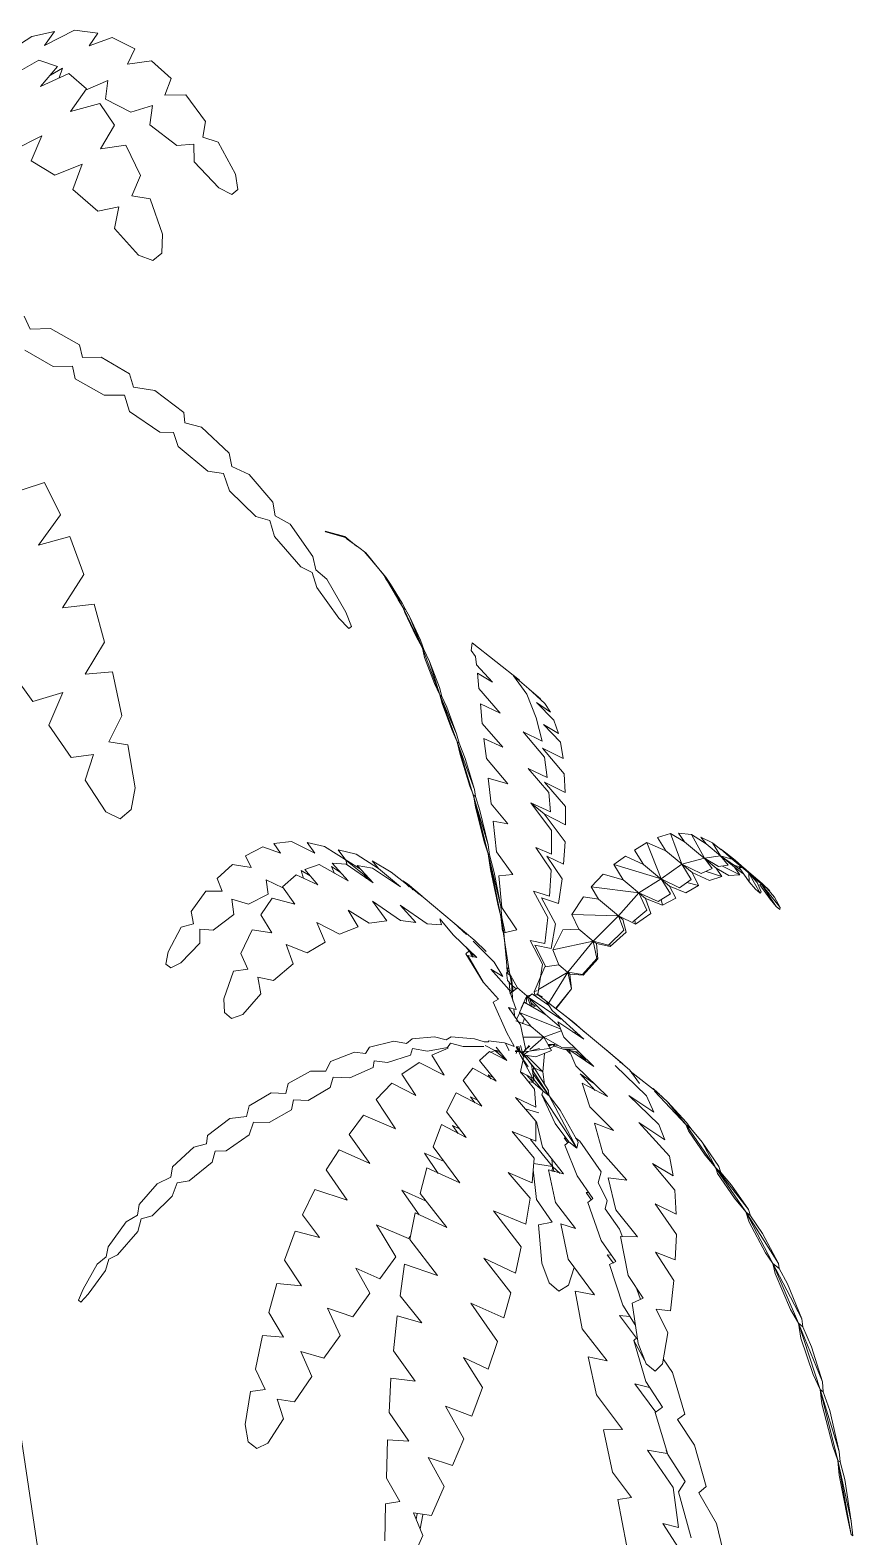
# Model space of a CAD drawing. Header units: inches. Extents: x 4 to 844, y 19 to 530.
# Drawn here: x 406.61 to 413.13, y 232.64 to 244.6 of the extents above; entities that cross this region are included whole.
import ezdxf

# ---------------------------------------------------------------- set-up
doc = ezdxf.new("R2010")
doc.units = ezdxf.units.IN
doc.header["$MEASUREMENT"] = 0
doc.layers.add('HH9B', color=103, linetype='Continuous')

msp = doc.modelspace()

# ---------------------------------------------------------------- linework, layer by layer
at = {"layer": 'HH9B', "lineweight": 0}
for p, q in [((406.79909, 244.5926), (406.61939, 244.55344)), ((406.95825, 244.60435), (406.71951, 244.48294)), ((406.79909, 244.5926), (406.71951, 244.48294)), ((407.14308, 244.58085), (406.95825, 244.60435)), ((407.07376, 244.47902), (407.14308, 244.58085)), ((406.40119, 244.41244), (406.61939, 244.55344)), ((407.25603, 244.5456), (407.07376, 244.47902)), ((407.43572, 244.45552), (407.25603, 244.5456)), ((407.37668, 244.3341), (407.43572, 244.45552)), ((406.37809, 244.19702), (406.6733, 244.36544)), ((406.6733, 244.36544), (406.82219, 244.31452)), ((407.56921, 244.36152), (407.37668, 244.3341)), ((407.72323, 244.22052), (407.56921, 244.36152)), ((406.82219, 244.31452), (406.68871, 244.15785)), ((406.68871, 244.15785), (406.91204, 244.25969)), ((406.76572, 244.24794), (406.86327, 244.30277)), ((406.86327, 244.30277), (406.83503, 244.22444)), ((406.91204, 244.25969), (407.05323, 244.13827)), ((407.67446, 244.08735), (407.72323, 244.22052)), ((406.92487, 243.9581), (407.05323, 244.13827)), ((407.04553, 244.12652), (407.22265, 244.20485)), ((407.20212, 244.05602), (407.22265, 244.20485)), ((407.15848, 244.02077), (406.92487, 243.9581)), ((407.274, 243.84844), (407.15848, 244.02077)), ((407.40492, 243.95419), (407.20212, 244.05602)), ((407.57691, 244.0051), (407.40492, 243.95419)), ((407.57691, 244.0051), (407.55637, 243.85235)), ((407.84132, 244.09127), (407.67446, 244.08735)), ((407.99791, 243.87977), (407.84132, 244.09127)), ((407.9748, 243.75444), (407.99791, 243.87977)), ((406.46794, 243.64869), (406.69897, 243.76619)), ((406.61426, 243.56644), (406.69897, 243.76619)), ((407.16361, 243.66044), (407.274, 243.84844)), ((407.55637, 243.85235), (407.76944, 243.68785)), ((408.09802, 243.71527), (407.9748, 243.75444)), ((407.36384, 243.69177), (407.16361, 243.66044)), ((407.48193, 243.44894), (407.36384, 243.69177)), ((407.90549, 243.6996), (407.76944, 243.68785)), ((407.90549, 243.6996), (407.90806, 243.5586)), ((408.23408, 243.46069), (408.09802, 243.71527)), ((406.80166, 243.45285), (406.61426, 243.56644)), ((407.01729, 243.53902), (406.80166, 243.45285)), ((406.94284, 243.33927), (407.01729, 243.53902)), ((407.90806, 243.5586), (408.10316, 243.35102)), ((407.41262, 243.28835), (407.48193, 243.44894)), ((408.25461, 243.33927), (408.23408, 243.46069)), ((407.14308, 243.16694), (406.94284, 243.33927)), ((407.55894, 243.26485), (407.41262, 243.28835)), ((407.65649, 242.98285), (407.55894, 243.26485)), ((408.10316, 243.35102), (408.20584, 243.3001)), ((408.25461, 243.33927), (408.20584, 243.3001)), ((407.30993, 243.20219), (407.14308, 243.16694)), ((407.274, 243.02985), (407.30993, 243.20219)), ((407.46396, 242.81835), (407.274, 243.02985)), ((407.65135, 242.83402), (407.65649, 242.98285)), ((407.57948, 242.77527), (407.46396, 242.81835)), ((407.57948, 242.77527), (407.65135, 242.83402)), ((406.55778, 242.33268), (406.60656, 242.23085)), ((406.60656, 242.23085), (406.76572, 242.23477)), ((406.76572, 242.23477), (406.99675, 242.10552)), ((406.56292, 242.06243), (406.78882, 241.93318)), ((406.99675, 242.10552), (407.01986, 242.00368)), ((407.01986, 242.00368), (407.16875, 242.0076)), ((407.16875, 242.0076), (407.39465, 241.87443)), ((406.78882, 241.93318), (406.94028, 241.9371)), ((406.94028, 241.9371), (406.96338, 241.83527)), ((406.96338, 241.83527), (407.19185, 241.70602)), ((407.42545, 241.76868), (407.39465, 241.87443)), ((407.19185, 241.70602), (407.35357, 241.70602)), ((407.39465, 241.57677), (407.35357, 241.70602)), ((407.59488, 241.74127), (407.42545, 241.76868)), ((407.82591, 241.56893), (407.59488, 241.74127)), ((407.63338, 241.41227), (407.39465, 241.57677)), ((407.83362, 241.48668), (407.82591, 241.56893)), ((407.83362, 241.48668), (407.96454, 241.45143)), ((407.74377, 241.40835), (407.63338, 241.41227)), ((407.74377, 241.40835), (407.77971, 241.29868)), ((408.1853, 241.24385), (407.96454, 241.45143)), ((408.01588, 241.10285), (407.77971, 241.29868)), ((408.20584, 241.1381), (408.1853, 241.24385)), ((408.20584, 241.1381), (408.34446, 241.07543)), ((406.71951, 241.01277), (406.38836, 240.9031)), ((406.8453, 240.75427), (406.71951, 241.01277)), ((408.1391, 241.08327), (408.01588, 241.10285)), ((408.1391, 241.08327), (408.18787, 240.94618)), ((408.53186, 240.8561), (408.34446, 241.07543)), ((408.18787, 240.94618), (408.3958, 240.74252)), ((406.67074, 240.51535), (406.8453, 240.75427)), ((408.54983, 240.74643), (408.53186, 240.8561)), ((408.54983, 240.74643), (408.66791, 240.67985)), ((408.3958, 240.74252), (408.50875, 240.71118)), ((408.54469, 240.58193), (408.50875, 240.71118)), ((408.8476, 240.42527), (408.66791, 240.67985)), ((408.94772, 240.62502), (408.95029, 240.6211)), ((409.10174, 240.58193), (408.94772, 240.62502)), ((406.91974, 240.58193), (406.67074, 240.51535)), ((407.03012, 240.28035), (406.91974, 240.58193)), ((408.75262, 240.34302), (408.54469, 240.58193)), ((408.95029, 240.6211), (409.10688, 240.5741)), ((409.10174, 240.58193), (408.98879, 240.60935)), ((409.12228, 240.56235), (409.10174, 240.58193)), ((409.10174, 240.58193), (409.19416, 240.50752)), ((409.10688, 240.5741), (409.10174, 240.58193)), ((409.21469, 240.49577), (409.12228, 240.56235)), ((409.14282, 240.5506), (409.13768, 240.5506)), ((408.87328, 240.31951), (408.8476, 240.42527)), ((409.2686, 240.45268), (409.21469, 240.49577)), ((409.25833, 240.46052), (409.42776, 240.26076)), ((409.28144, 240.4331), (409.25833, 240.46052)), ((409.30711, 240.4096), (409.2686, 240.45268)), ((409.41493, 240.27251), (409.30711, 240.4096)), ((406.8607, 240.01793), (407.03012, 240.28035)), ((408.75262, 240.34302), (408.84247, 240.29601)), ((408.84247, 240.29601), (408.88098, 240.17851)), ((408.96056, 240.2451), (408.87328, 240.31951)), ((409.56638, 240.01793), (409.41493, 240.27251)), ((409.41493, 240.27251), (409.4329, 240.23335)), ((409.42776, 240.26076), (409.41493, 240.27251)), ((408.88098, 240.17851), (409.05554, 239.93568)), ((409.10945, 239.98268), (408.96056, 240.2451)), ((409.42776, 240.26076), (409.46627, 240.20593)), ((409.55868, 240.05318), (409.46627, 240.20593)), ((409.46627, 240.20593), (409.56638, 240.01793)), ((407.11227, 240.04535), (406.8607, 240.01793)), ((407.19442, 239.74376), (407.11227, 240.04535)), ((409.52531, 240.0806), (409.56638, 240.01793)), ((409.58435, 240.00226), (409.55868, 240.05318)), ((409.05554, 239.93568), (409.13512, 239.85343)), ((409.10945, 239.98268), (409.15565, 239.8691)), ((409.56638, 240.01793), (409.58435, 240.00226)), ((409.57922, 239.97876), (409.56638, 240.01793)), ((409.71784, 239.69676), (409.56638, 240.01793)), ((409.57922, 239.97876), (409.6665, 239.79468)), ((409.58435, 240.00226), (409.61516, 239.94743)), ((409.70244, 239.75943), (409.61516, 239.94743)), ((409.61516, 239.94743), (409.71784, 239.69676)), ((409.15565, 239.8691), (409.13512, 239.85343)), ((409.6665, 239.79468), (409.71784, 239.69676)), ((407.04296, 239.48918), (407.19442, 239.74376)), ((409.73067, 239.68501), (409.70244, 239.75943)), ((409.73067, 239.68501), (409.71784, 239.69676)), ((409.71784, 239.69676), (409.85646, 239.32468)), ((409.73581, 239.62235), (409.71784, 239.69676)), ((409.77431, 239.59101), (409.73067, 239.68501)), ((410.11275, 239.73829), (410.10547, 239.67718)), ((410.13879, 239.63057), (410.10547, 239.67718)), ((410.48796, 239.44218), (410.11275, 239.73829)), ((409.73581, 239.62235), (409.81539, 239.41476)), ((409.85389, 239.38343), (409.77431, 239.59101)), ((409.85646, 239.32468), (409.77431, 239.59101)), ((410.13879, 239.63057), (410.14654, 239.5636)), ((410.27489, 239.42651), (410.14654, 239.5636)), ((406.46024, 239.50485), (406.6271, 239.27376)), ((407.25859, 239.50876), (407.04296, 239.48918)), ((407.33304, 239.16018), (407.25859, 239.50876)), ((410.27489, 239.42651), (410.15681, 239.49701)), ((410.15681, 239.49701), (410.16707, 239.3756)), ((410.54762, 239.33095), (410.44232, 239.477)), ((410.65482, 239.29335), (410.45202, 239.4696)), ((406.86583, 239.34426), (406.6271, 239.27376)), ((406.86583, 239.34426), (406.75288, 239.08576)), ((409.81539, 239.41476), (409.85646, 239.32468)), ((409.87186, 239.31293), (409.85389, 239.38343)), ((409.99508, 238.9526), (409.85646, 239.32468)), ((409.85646, 239.32468), (409.98995, 239.01526)), ((409.85646, 239.32468), (409.87186, 239.31293)), ((409.87443, 239.2581), (409.85646, 239.32468)), ((409.91294, 239.22676), (409.87186, 239.31293)), ((410.16707, 239.3756), (410.3365, 239.17976)), ((410.62119, 239.14384), (410.54762, 239.33095)), ((410.69076, 239.2581), (410.55984, 239.3756)), ((409.87443, 239.2581), (409.95144, 239.05051)), ((409.98995, 239.01526), (409.91294, 239.22676)), ((410.17991, 239.25418), (410.3365, 239.17976)), ((410.19275, 239.09751), (410.17991, 239.25418)), ((410.76263, 239.12493), (410.62401, 239.26593)), ((410.62401, 239.26593), (410.7344, 239.1876)), ((410.63685, 239.3051), (410.65482, 239.29335)), ((410.7344, 239.1876), (410.69076, 239.2581)), ((406.75288, 239.08576), (406.93001, 238.82726)), ((407.23036, 238.9526), (407.33304, 239.16018)), ((410.19275, 239.09751), (410.35704, 238.90951)), ((410.66765, 238.95651), (410.62119, 239.14384)), ((410.81397, 238.94868), (410.68049, 239.08968)), ((410.68049, 239.08968), (410.79857, 239.01918)), ((410.79857, 239.01918), (410.76263, 239.12493)), ((407.38181, 238.9291), (407.23036, 238.9526)), ((409.95144, 239.05051), (409.99508, 238.9526)), ((410.01048, 238.94085), (409.98995, 239.01526)), ((410.01048, 238.94085), (409.99508, 238.9526)), ((409.99508, 238.9526), (410.13114, 238.57268)), ((409.99508, 238.9526), (410.24152, 238.13401)), ((410.01819, 238.85076), (409.99508, 238.9526)), ((410.20558, 238.98001), (410.35704, 238.90951)), ((410.22612, 238.81943), (410.20558, 238.98001)), ((410.51876, 239.03093), (410.66765, 238.95651)), ((410.51876, 239.03093), (410.68819, 238.83118)), ((407.10714, 238.85076), (406.93001, 238.82726)), ((407.04296, 238.6471), (407.10714, 238.85076)), ((407.43829, 238.58835), (407.38181, 238.9291)), ((410.05669, 238.81943), (410.01048, 238.94085)), ((410.0952, 238.6001), (410.01819, 238.85076)), ((410.84478, 238.69801), (410.67279, 238.90168)), ((410.67279, 238.90168), (410.83451, 238.81943)), ((410.68819, 238.83118), (410.70873, 238.6706)), ((410.83451, 238.81943), (410.81397, 238.94868)), ((410.05669, 238.81943), (410.13114, 238.57268)), ((410.39554, 238.61968), (410.22612, 238.81943)), ((410.55727, 238.7411), (410.72156, 238.54918)), ((410.70873, 238.6706), (410.55727, 238.7411)), ((407.20468, 238.39643), (407.04296, 238.6471)), ((410.12343, 238.5296), (410.0952, 238.6001)), ((410.39554, 238.61968), (410.24152, 238.66276)), ((410.26462, 238.4591), (410.24152, 238.66276)), ((410.85505, 238.43951), (410.68819, 238.63143)), ((410.68819, 238.63143), (410.85248, 238.54918)), ((410.85248, 238.54918), (410.84478, 238.69801)), ((407.40748, 238.41601), (407.43829, 238.58835)), ((410.12343, 238.5296), (410.13884, 238.51785)), ((410.12343, 238.5296), (410.24152, 238.06351)), ((410.12343, 238.5296), (410.13884, 238.4356)), ((410.13884, 238.51785), (410.13114, 238.57268)), ((410.17478, 238.40818), (410.13884, 238.51785)), ((410.72156, 238.54918), (410.7344, 238.39643)), ((407.3202, 238.3416), (407.20468, 238.39643)), ((407.3202, 238.3416), (407.40748, 238.41601)), ((410.20815, 238.15751), (410.13884, 238.4356)), ((410.24152, 238.13401), (410.17478, 238.40818)), ((410.39554, 238.30243), (410.26462, 238.4591)), ((410.5778, 238.46693), (410.7421, 238.2476)), ((410.7344, 238.39643), (410.5778, 238.46693)), ((410.68562, 238.38076), (410.58294, 238.46301)), ((410.85248, 238.15751), (410.68562, 238.38076)), ((410.68562, 238.38076), (410.85505, 238.2946)), ((410.85505, 238.2946), (410.85505, 238.43951)), ((410.39554, 238.30243), (410.28003, 238.32201)), ((410.28003, 238.32201), (410.3057, 238.07918)), ((410.7421, 238.2476), (410.7421, 238.0596)), ((408.45228, 238.11835), (408.31366, 238.04785)), ((408.59347, 238.06743), (408.45228, 238.11835)), ((408.68075, 238.16143), (408.53956, 238.14576)), ((408.53956, 238.14576), (408.59347, 238.06743)), ((408.86557, 238.06743), (408.68075, 238.16143)), ((408.94259, 238.12226), (408.80396, 238.1536)), ((408.80396, 238.1536), (408.86557, 238.06743)), ((409.21983, 237.94601), (408.94259, 238.12226)), ((410.24152, 238.06351), (410.20815, 238.15751)), ((410.25179, 238.05568), (410.24152, 238.13401)), ((410.7421, 238.0596), (410.61888, 238.11443)), ((410.61888, 238.11443), (410.73953, 237.93426)), ((410.85248, 238.15751), (410.83708, 237.98126)), ((411.40183, 238.09093), (411.49938, 238.1536)), ((411.61233, 237.86376), (411.49938, 238.1536)), ((411.49938, 238.1536), (411.65084, 238.08701)), ((411.58409, 238.19276), (411.68678, 238.2241)), ((411.65084, 238.08701), (411.58409, 238.19276)), ((411.68678, 238.2241), (411.79973, 238.15751)), ((411.68678, 238.2241), (411.77662, 237.98126)), ((411.79973, 238.15751), (411.75095, 238.22801)), ((411.75095, 238.22801), (411.85364, 238.21626)), ((411.79973, 238.15751), (412.04873, 237.94993)), ((411.97172, 238.14185), (411.85364, 238.21626)), ((411.85364, 238.21626), (411.95632, 238.02826)), ((411.97172, 238.14185), (411.92808, 238.19668)), ((411.92808, 238.19668), (412.02049, 238.14968)), ((412.08467, 238.04785), (411.97172, 238.14185)), ((412.02049, 238.14968), (412.0898, 238.09485)), ((412.02049, 238.14968), (412.08467, 238.04785)), ((408.31366, 238.04785), (408.35986, 237.95385)), ((409.19159, 238.0596), (409.0504, 238.09485)), ((409.0504, 238.09485), (409.10945, 238.0126)), ((409.10945, 238.0126), (409.25577, 237.89509)), ((409.12228, 237.97343), (409.10945, 238.0126)), ((409.36872, 237.94601), (409.19159, 238.0596)), ((409.4714, 237.9186), (409.31994, 238.00868)), ((409.31994, 238.00868), (409.36872, 237.94601)), ((410.24152, 238.06351), (410.25179, 238.05568)), ((410.24152, 238.06351), (410.25949, 237.93818)), ((410.34164, 237.56609), (410.24152, 238.06351)), ((410.24152, 238.06351), (410.34164, 237.64443)), ((410.28773, 237.91468), (410.25179, 238.05568)), ((410.3057, 238.07918), (410.43662, 237.89901)), ((410.83708, 237.98126), (410.70616, 238.04393)), ((410.70616, 238.04393), (410.82681, 237.86376)), ((411.32995, 238.04393), (411.23754, 237.97735)), ((411.47371, 237.97735), (411.32995, 238.04393)), ((411.47371, 237.97735), (411.40183, 238.09093)), ((411.85877, 237.91468), (411.65084, 238.08701)), ((411.77662, 237.98126), (411.95632, 238.02826)), ((411.95632, 238.02826), (412.08467, 238.04785)), ((411.95632, 238.02826), (412.01793, 237.94601)), ((412.06927, 237.96168), (411.95632, 238.02826)), ((412.08467, 238.10268), (412.17708, 238.02043)), ((412.12574, 238.07135), (412.08467, 238.10268)), ((412.08467, 238.04393), (412.08467, 238.04785)), ((412.08467, 238.04785), (412.14628, 237.97343)), ((412.08467, 238.04785), (412.23869, 237.9421)), ((412.08467, 238.04785), (412.20019, 238.0126)), ((412.09494, 238.0361), (412.08467, 238.04393)), ((412.10007, 238.0361), (412.09237, 238.0361)), ((412.09237, 238.0361), (412.09494, 238.0361)), ((412.19505, 237.95776), (412.10521, 238.03218)), ((412.20019, 238.0126), (412.12574, 238.07135)), ((412.34651, 237.87943), (412.17708, 238.02043)), ((412.20019, 238.0126), (412.29774, 237.92643)), ((412.20019, 238.0126), (412.30801, 237.91076)), ((408.21097, 237.97735), (408.09032, 237.86768)), ((408.35986, 237.95385), (408.21097, 237.97735)), ((408.60887, 237.80109), (408.71668, 237.89509)), ((408.71668, 237.89509), (408.88868, 237.81676)), ((408.75519, 237.93035), (408.77573, 237.86768)), ((408.75519, 237.93035), (408.82707, 237.88726)), ((408.786, 237.93818), (408.89895, 237.97735)), ((408.88868, 237.81676), (408.786, 237.93818)), ((408.89895, 237.97735), (409.12998, 237.84809)), ((408.99649, 237.96168), (409.0196, 237.90684)), ((408.99649, 237.96168), (409.06837, 237.91468)), ((409.00163, 237.9891), (409.11458, 237.98126)), ((409.12998, 237.84809), (409.00163, 237.9891)), ((409.32765, 237.83243), (409.11458, 237.98126)), ((409.20186, 237.96951), (409.32765, 237.83243)), ((409.32251, 237.94993), (409.20186, 237.96951)), ((409.25577, 237.89509), (409.27374, 237.86768)), ((409.29171, 237.86768), (409.25577, 237.89509)), ((409.32251, 237.94993), (409.54585, 237.80109)), ((409.36872, 237.94601), (409.54585, 237.80109)), ((409.72554, 237.71884), (409.4714, 237.9186)), ((410.31596, 237.66401), (410.25949, 237.93818)), ((410.28773, 237.91468), (410.34164, 237.64443)), ((410.32367, 237.88726), (410.43662, 237.89901)), ((410.34934, 237.63659), (410.32367, 237.88726)), ((410.72669, 237.72668), (410.73953, 237.93426)), ((411.15283, 237.90293), (411.05785, 237.80109)), ((411.31198, 237.85593), (411.15283, 237.90293)), ((411.23754, 237.97735), (411.31198, 237.85593)), ((411.23754, 237.97735), (411.61233, 237.86376)), ((411.67907, 237.80501), (411.47371, 237.97735)), ((411.61233, 237.86376), (411.77662, 237.98126)), ((411.93065, 237.90684), (411.77662, 237.98126)), ((411.77662, 237.98126), (411.85107, 237.85984)), ((411.91011, 237.81284), (411.85877, 237.91468)), ((411.85877, 237.91468), (411.99739, 237.85201)), ((412.01793, 237.94601), (411.93065, 237.90684)), ((412.09494, 237.88334), (411.97172, 237.92251)), ((411.99739, 237.85201), (412.09494, 237.88334)), ((412.09494, 237.88334), (412.04873, 237.94993)), ((412.04873, 237.94993), (412.15141, 237.89118)), ((412.14628, 237.97343), (412.06927, 237.96168)), ((412.23869, 237.89509), (412.10007, 237.9656)), ((412.15141, 237.89118), (412.23869, 237.89509)), ((412.23869, 237.89509), (412.19505, 237.95776)), ((412.19505, 237.95776), (412.2618, 237.90684)), ((412.25666, 237.95385), (412.20019, 237.96951)), ((412.26693, 237.95385), (412.23356, 237.95385)), ((412.23356, 237.95385), (412.31057, 237.84026)), ((412.32854, 237.90293), (412.26693, 237.95385)), ((412.34651, 237.87943), (412.29774, 237.92643)), ((412.37475, 237.83634), (412.30801, 237.91076)), ((412.30801, 237.91076), (412.39785, 237.75018)), ((412.30801, 237.91076), (412.31057, 237.84026)), ((412.32854, 237.90293), (412.36705, 237.85984)), ((412.41582, 237.82851), (412.32854, 237.90293)), ((412.33368, 237.87943), (412.36705, 237.85984)), ((412.47486, 237.76976), (412.34394, 237.88334)), ((412.34394, 237.88334), (412.34651, 237.87943)), ((408.00047, 237.76584), (407.88239, 237.60526)), ((408.12883, 237.76584), (408.00047, 237.76584)), ((408.09032, 237.86768), (408.12883, 237.76584)), ((408.47795, 237.85593), (408.61144, 237.79326)), ((408.49335, 237.74234), (408.47795, 237.85593)), ((408.70642, 237.66401), (408.60887, 237.80109)), ((409.56382, 237.84809), (409.61259, 237.80109)), ((409.59975, 237.82459), (409.56382, 237.84809)), ((409.59975, 237.82459), (409.71527, 237.72668)), ((409.68703, 237.74626), (409.59975, 237.82459)), ((409.63826, 237.78543), (409.64339, 237.77759)), ((410.60091, 237.76584), (410.71386, 237.55826)), ((410.60091, 237.76584), (410.72669, 237.72668)), ((410.82681, 237.86376), (410.79857, 237.66793)), ((411.05785, 237.80109), (411.4352, 237.75409)), ((411.05785, 237.80109), (411.11689, 237.70318)), ((411.27348, 237.57001), (411.4352, 237.75409)), ((411.48911, 237.70709), (411.31198, 237.85593)), ((411.4352, 237.75409), (411.61233, 237.86376)), ((411.4352, 237.75409), (411.49938, 237.61701)), ((411.58923, 237.68359), (411.4352, 237.75409)), ((411.61233, 237.86376), (411.68678, 237.74626)), ((411.75865, 237.79326), (411.61233, 237.86376)), ((411.73042, 237.71101), (411.67907, 237.80501)), ((411.67907, 237.80501), (411.80999, 237.75409)), ((411.85107, 237.85984), (411.75865, 237.79326)), ((411.91011, 237.81284), (411.80999, 237.75409)), ((411.8177, 237.83634), (411.91011, 237.81284)), ((412.31057, 237.84026), (412.36191, 237.78151)), ((412.36705, 237.85984), (412.34651, 237.86376)), ((412.36191, 237.78151), (412.39785, 237.75018)), ((412.36705, 237.85984), (412.36448, 237.85984)), ((412.36448, 237.85984), (412.45176, 237.78934)), ((412.40812, 237.76193), (412.37475, 237.83634)), ((412.39529, 237.81676), (412.40812, 237.82459)), ((412.47743, 237.70318), (412.39529, 237.81676)), ((412.39785, 237.75018), (412.40812, 237.76193)), ((412.40812, 237.82459), (412.55701, 237.63659)), ((412.40812, 237.82459), (412.52621, 237.64443)), ((412.47486, 237.76976), (412.41582, 237.82851)), ((412.51337, 237.71884), (412.45176, 237.78934)), ((408.20584, 237.70318), (408.33933, 237.66401)), ((408.20584, 237.70318), (408.22124, 237.58176)), ((408.49335, 237.74234), (408.33933, 237.66401)), ((408.43687, 237.57784), (408.52672, 237.71101)), ((408.52672, 237.71101), (408.70642, 237.66401)), ((409.32251, 237.68751), (409.54585, 237.53476)), ((409.43546, 237.53084), (409.32251, 237.68751)), ((409.54071, 237.65618), (409.6665, 237.51909)), ((409.54071, 237.65618), (409.75634, 237.50734)), ((410.1337, 237.37418), (409.72554, 237.71884)), ((410.34164, 237.56609), (410.31596, 237.66401)), ((410.34934, 237.55826), (410.34164, 237.64443)), ((410.46742, 237.46034), (410.34934, 237.63659)), ((410.79857, 237.66793), (410.66252, 237.71493)), ((410.66252, 237.71493), (410.77547, 237.50734)), ((410.99624, 237.72276), (410.90382, 237.58176)), ((411.11689, 237.70318), (410.99624, 237.72276)), ((411.27348, 237.57001), (411.11689, 237.70318)), ((411.53019, 237.58959), (411.48911, 237.70709)), ((411.48911, 237.70709), (411.62517, 237.65618)), ((411.68678, 237.74626), (411.58923, 237.68359)), ((411.62517, 237.65618), (411.61233, 237.69926)), ((411.62517, 237.65618), (411.73042, 237.71101)), ((412.52621, 237.64443), (412.47743, 237.70318)), ((412.55701, 237.63659), (412.51337, 237.71884)), ((412.52621, 237.64443), (412.55444, 237.62093)), ((412.55444, 237.62093), (412.55701, 237.63659)), ((407.88239, 237.60526), (407.90036, 237.50734)), ((408.22124, 237.58176), (408.05695, 237.45643)), ((408.52415, 237.43684), (408.43687, 237.57784)), ((408.88098, 237.51909), (408.94772, 237.36243)), ((408.88098, 237.51909), (409.06067, 237.42509)), ((409.29684, 237.51126), (409.12998, 237.61701)), ((409.20956, 237.48384), (409.12998, 237.61701)), ((409.43546, 237.53084), (409.29684, 237.51126)), ((409.6665, 237.51909), (409.54585, 237.53476)), ((409.96428, 237.41726), (409.85646, 237.54651)), ((409.8693, 237.49951), (409.85646, 237.54651)), ((410.06953, 237.42118), (409.96684, 237.51518)), ((410.34164, 237.56609), (410.34934, 237.55826)), ((410.34164, 237.56609), (410.36474, 237.43684)), ((410.35447, 237.44859), (410.34164, 237.56609)), ((410.34164, 237.56609), (410.40581, 237.13526)), ((410.37501, 237.43684), (410.34934, 237.55826)), ((410.71386, 237.55826), (410.69076, 237.35068)), ((410.90382, 237.58176), (410.9603, 237.46426)), ((410.90382, 237.58176), (411.27348, 237.57001)), ((411.07325, 237.37026), (411.27348, 237.57001)), ((411.27861, 237.56609), (411.27348, 237.57001)), ((411.27348, 237.57001), (411.40953, 237.50343)), ((411.27348, 237.57001), (411.31712, 237.45643)), ((411.30942, 237.54259), (411.27861, 237.56609)), ((411.33509, 237.44076), (411.30942, 237.54259)), ((411.49938, 237.61701), (411.389, 237.52301)), ((411.40953, 237.50343), (411.4044, 237.53476)), ((411.40953, 237.50343), (411.53019, 237.58959)), ((407.70013, 237.28409), (407.80281, 237.47993)), ((407.80281, 237.47993), (407.90036, 237.50734)), ((407.9517, 237.46426), (408.05695, 237.45643)), ((407.9517, 237.46426), (407.9517, 237.35459)), ((408.27772, 237.27234), (408.36756, 237.46034)), ((408.36756, 237.46034), (408.52415, 237.43684)), ((409.06067, 237.42509), (409.20956, 237.48384)), ((409.8693, 237.49951), (409.75634, 237.50734)), ((410.14911, 237.24101), (409.96428, 237.41726)), ((410.46742, 237.46034), (410.36474, 237.43684)), ((410.36474, 237.43684), (410.39041, 237.14701)), ((410.77547, 237.50734), (410.73953, 237.31151)), ((410.83194, 237.46034), (410.75237, 237.29976)), ((410.9603, 237.46426), (410.83194, 237.46034)), ((411.07325, 237.37026), (410.9603, 237.46426)), ((411.31712, 237.45643), (411.19647, 237.33893)), ((411.2093, 237.32718), (411.33509, 237.44076)), ((407.68216, 237.18618), (407.70013, 237.28409)), ((407.9517, 237.35459), (407.80024, 237.19793)), ((408.80396, 237.27626), (408.63711, 237.34284)), ((408.63711, 237.34284), (408.69358, 237.19009)), ((408.94772, 237.36243), (408.80396, 237.27626)), ((410.09006, 237.29193), (410.06183, 237.26843)), ((410.06696, 237.31934), (410.09006, 237.29193)), ((410.09006, 237.29193), (410.12087, 237.24493)), ((410.11317, 237.24493), (410.09006, 237.29193)), ((410.09006, 237.29193), (410.13884, 237.24884)), ((410.28773, 237.20184), (410.12087, 237.37026)), ((410.1337, 237.37418), (410.22355, 237.28801)), ((410.69076, 237.35068), (410.57267, 237.37418)), ((410.57267, 237.37418), (410.67022, 237.18618)), ((410.73953, 237.31151), (410.61118, 237.33893)), ((410.61118, 237.33893), (410.69846, 237.16659)), ((411.07325, 237.37026), (410.75237, 237.29976)), ((410.75237, 237.29976), (410.80114, 237.18226)), ((410.87302, 237.12351), (411.07325, 237.37026)), ((411.19647, 237.33893), (411.07325, 237.37026)), ((411.10405, 237.23318), (411.07325, 237.37026)), ((411.09892, 237.35068), (411.07582, 237.36634)), ((411.11175, 237.22926), (411.09892, 237.35068)), ((411.09892, 237.35068), (411.2093, 237.32718)), ((411.2093, 237.32718), (411.20674, 237.34676)), ((407.68216, 237.18618), (407.72066, 237.15876)), ((407.72066, 237.15876), (407.80024, 237.19793)), ((408.33163, 237.14701), (408.27772, 237.27234)), ((408.69358, 237.19009), (408.53699, 237.05693)), ((410.20045, 237.04518), (410.06183, 237.26843)), ((410.07979, 237.25668), (410.14911, 237.24101)), ((410.20301, 237.04126), (410.07979, 237.25668)), ((410.12087, 237.24493), (410.11317, 237.24493)), ((410.35704, 237.08826), (410.28773, 237.20184)), ((410.38784, 237.14701), (410.38784, 237.16268)), ((410.39041, 237.14701), (410.40068, 237.15876)), ((410.69076, 237.16659), (410.60604, 236.96684)), ((410.67022, 237.18618), (410.63428, 236.94726)), ((410.80114, 237.18226), (410.69076, 237.16659)), ((410.88842, 237.10784), (410.80114, 237.18226)), ((410.98853, 237.10393), (411.10405, 237.23318)), ((410.99367, 237.10001), (411.11175, 237.22926)), ((408.14166, 236.91201), (408.21867, 237.13134)), ((408.21867, 237.13134), (408.33163, 237.14701)), ((408.53699, 237.05693), (408.4112, 237.08434)), ((408.43687, 236.95118), (408.4112, 237.08434)), ((410.20045, 237.04126), (410.20045, 237.04518)), ((410.20301, 237.04126), (410.20045, 237.04126)), ((410.3211, 236.90809), (410.20301, 237.04126)), ((410.35704, 237.08826), (410.26206, 237.14701)), ((410.26206, 237.14701), (410.40581, 236.98251)), ((410.38528, 237.11959), (410.41095, 237.10001)), ((410.39298, 237.05693), (410.38528, 237.11959)), ((410.47256, 236.99818), (410.39041, 237.14701)), ((410.39298, 237.11176), (410.39041, 237.14309)), ((410.42635, 237.02168), (410.39298, 237.05693)), ((410.42635, 237.03734), (410.40581, 237.13526)), ((410.40581, 237.04126), (410.41095, 236.98251)), ((410.41608, 237.10001), (410.42635, 237.03734)), ((410.43918, 236.97076), (410.42635, 237.07651)), ((410.43148, 237.03343), (410.42635, 237.03734)), ((410.42635, 237.03734), (410.43405, 236.96684)), ((410.42635, 237.03734), (410.43405, 236.92376)), ((410.63941, 236.98643), (410.87302, 237.12351)), ((410.72156, 236.88068), (410.87302, 237.12351)), ((410.87302, 237.12351), (410.98853, 237.10393)), ((410.87302, 237.12351), (410.90125, 236.99034)), ((410.90125, 236.99034), (410.88842, 237.10784)), ((410.88842, 237.10784), (410.99367, 237.10001)), ((410.99367, 237.10001), (410.99367, 237.10784)), ((410.99367, 237.10784), (410.99367, 237.10001)), ((408.29312, 236.78668), (408.43687, 236.95118)), ((410.39554, 236.99034), (410.42892, 236.97076)), ((410.40581, 236.98251), (410.46229, 236.82584)), ((410.41351, 236.95509), (410.47256, 236.99818)), ((410.43148, 237.01776), (410.42635, 237.02168)), ((410.46229, 236.99034), (410.43148, 237.01776)), ((410.43405, 236.96684), (410.43918, 236.97076)), ((410.43405, 236.92376), (410.43662, 236.89243)), ((410.547, 236.93551), (410.47256, 236.99818)), ((410.50336, 236.83759), (410.547, 236.93551)), ((410.54187, 236.87284), (410.547, 236.93551)), ((410.57524, 236.93943), (410.547, 236.93551)), ((410.547, 236.93551), (410.5778, 236.85326)), ((410.547, 236.93551), (410.55984, 236.92376)), ((410.59064, 236.95118), (410.55727, 236.92376)), ((410.55727, 236.92376), (410.69589, 236.78668)), ((410.55727, 236.92376), (410.81654, 236.75143)), ((410.71899, 236.86109), (410.59064, 236.95118)), ((410.62915, 236.94334), (410.60091, 236.93943)), ((410.60604, 236.96684), (410.62915, 236.97859)), ((410.61374, 236.93159), (410.60604, 236.96684)), ((410.91922, 236.72401), (410.62658, 236.95118)), ((410.62658, 236.95118), (410.67022, 236.92768)), ((410.63171, 236.94334), (410.62915, 236.94334)), ((410.63428, 236.94726), (410.63171, 236.94334)), ((410.77804, 236.83759), (410.90125, 236.99034)), ((410.90125, 236.99034), (410.7806, 236.83368)), ((408.14166, 236.91201), (408.1468, 236.80234)), ((408.20327, 236.75534), (408.1468, 236.80234)), ((410.28003, 236.88459), (410.3211, 236.90809)), ((410.38784, 236.64176), (410.28003, 236.88459)), ((410.46229, 236.82584), (410.40068, 236.84151)), ((410.40068, 236.84151), (410.49823, 236.70443)), ((410.41095, 236.82193), (410.41095, 236.83759)), ((410.44432, 236.82976), (410.45202, 236.76318)), ((410.46485, 236.74751), (410.48796, 236.79843)), ((410.52646, 236.88459), (410.48796, 236.80234)), ((410.58037, 236.69268), (410.48796, 236.80234)), ((410.48796, 236.80234), (410.81141, 236.67309)), ((410.69589, 236.78668), (410.52646, 236.88459)), ((410.5701, 236.90809), (410.59321, 236.84543)), ((410.61118, 236.85326), (410.58037, 236.88068)), ((410.59321, 236.84543), (410.62145, 236.85718)), ((410.66509, 236.80234), (410.67279, 236.80626)), ((410.67279, 236.80626), (410.67279, 236.79843)), ((410.67279, 236.79843), (410.67535, 236.80234)), ((410.70102, 236.89243), (410.74723, 236.81801)), ((410.70102, 236.89243), (410.86018, 236.77101)), ((410.71129, 236.86501), (410.71386, 236.86893)), ((410.74723, 236.81801), (410.9988, 236.59084)), ((408.20327, 236.75534), (408.29312, 236.78668)), ((410.45972, 236.73576), (410.58037, 236.69268)), ((410.49823, 236.70443), (410.53673, 236.51643)), ((410.51363, 236.71226), (410.52646, 236.75143)), ((410.58037, 236.69268), (410.68305, 236.60651)), ((410.68562, 236.79451), (410.68562, 236.79059)), ((410.68819, 236.79059), (410.69332, 236.78668)), ((410.68819, 236.78668), (410.68819, 236.79059)), ((410.80627, 236.69268), (410.69589, 236.78668)), ((410.79344, 236.72793), (410.83965, 236.60651)), ((410.79344, 236.72793), (410.9988, 236.59084)), ((410.86018, 236.77101), (411.30942, 236.39501)), ((410.91922, 236.72401), (411.01164, 236.64176)), ((409.29941, 236.52818), (409.49194, 236.57518)), ((409.49194, 236.57518), (409.59205, 236.55559)), ((409.63826, 236.59476), (409.59205, 236.55559)), ((409.63826, 236.59476), (409.81539, 236.61043)), ((409.81539, 236.61043), (409.9078, 236.58693)), ((409.94631, 236.61043), (409.9078, 236.58693)), ((409.91807, 236.52426), (409.94117, 236.55951)), ((410.04129, 236.53209), (409.94117, 236.55951)), ((410.13114, 236.59476), (409.94631, 236.61043)), ((410.13114, 236.59476), (410.20815, 236.57126)), ((410.20815, 236.57126), (410.24409, 236.57126)), ((410.24409, 236.57126), (410.24409, 236.57909)), ((410.24409, 236.57909), (410.36987, 236.56343)), ((410.36987, 236.56343), (410.38271, 236.55559)), ((410.40324, 236.50468), (410.37757, 236.55951)), ((410.44688, 236.53209), (410.37757, 236.55951)), ((410.38784, 236.64176), (410.44688, 236.53601)), ((410.68305, 236.60651), (410.5162, 236.60651)), ((410.5701, 236.50859), (410.68305, 236.60651)), ((410.81911, 236.65743), (410.68305, 236.60651)), ((410.68305, 236.60651), (410.7421, 236.50076)), ((410.82424, 236.52426), (410.68305, 236.60651)), ((411.07838, 236.37543), (410.83965, 236.60651)), ((410.90639, 236.64959), (410.93719, 236.64176)), ((408.98879, 236.41459), (409.17876, 236.48901)), ((409.17876, 236.48901), (409.26604, 236.47726)), ((409.29941, 236.52818), (409.26604, 236.47726)), ((409.4406, 236.40676), (409.62286, 236.46551)), ((409.62286, 236.46551), (409.64083, 236.51643)), ((409.64083, 236.51643), (409.75891, 236.49684)), ((409.75891, 236.49684), (409.91807, 236.52426)), ((409.9232, 236.52034), (409.79228, 236.46551)), ((409.79228, 236.46551), (409.8924, 236.30493)), ((410.20558, 236.53209), (410.04129, 236.53209)), ((410.17221, 236.42243), (410.25179, 236.49293)), ((410.29286, 236.50076), (410.21585, 236.53993)), ((410.25179, 236.49293), (410.38784, 236.42243)), ((410.29286, 236.50076), (410.25949, 236.48509)), ((410.3211, 236.50468), (410.29286, 236.50076)), ((410.38784, 236.42243), (410.29286, 236.50076)), ((410.29286, 236.50076), (410.3365, 236.48509)), ((410.38784, 236.42243), (410.30313, 236.52818)), ((410.40581, 236.50076), (410.40324, 236.50468)), ((410.45459, 236.49293), (410.49823, 236.49293)), ((410.48026, 236.49293), (410.45715, 236.50076)), ((410.47256, 236.51251), (410.46229, 236.52818)), ((410.47512, 236.52034), (410.46229, 236.47726)), ((410.47512, 236.52034), (410.46485, 236.53209)), ((410.47256, 236.52034), (410.47256, 236.53209)), ((410.47512, 236.51251), (410.47256, 236.52034)), ((410.50849, 236.47726), (410.47512, 236.52034)), ((410.49566, 236.46159), (410.47512, 236.51251)), ((410.48282, 236.53601), (410.49052, 236.50076)), ((410.49052, 236.50076), (410.49052, 236.49684)), ((410.51106, 236.49293), (410.49566, 236.53993)), ((410.56497, 236.49684), (410.49566, 236.49293)), ((410.49566, 236.49293), (410.50336, 236.48509)), ((410.49566, 236.49293), (410.49823, 236.48901)), ((410.49566, 236.49293), (410.50079, 236.48509)), ((410.59321, 236.28534), (410.49566, 236.46159)), ((410.49566, 236.46159), (410.55727, 236.37151)), ((410.5316, 236.46551), (410.49823, 236.48901)), ((410.49823, 236.48901), (410.50593, 236.48509)), ((410.50336, 236.48509), (410.50593, 236.48509)), ((410.50593, 236.48509), (410.51363, 236.48901)), ((410.50593, 236.48509), (410.52903, 236.46551)), ((410.51876, 236.47726), (410.50593, 236.48509)), ((410.50849, 236.48118), (410.51106, 236.48118)), ((410.50849, 236.47726), (410.5239, 236.44984)), ((410.51876, 236.47726), (410.51106, 236.49293)), ((410.5162, 236.47726), (410.5162, 236.47726)), ((410.52646, 236.46943), (410.5162, 236.47726)), ((410.53673, 236.51643), (410.51876, 236.47726)), ((410.60091, 236.37151), (410.51876, 236.47334)), ((410.52133, 236.48509), (410.52903, 236.49293)), ((410.52133, 236.43809), (410.52903, 236.46551)), ((410.52646, 236.46551), (410.52903, 236.47334)), ((410.52646, 236.46943), (410.52646, 236.46551)), ((410.52903, 236.47334), (410.55727, 236.49293)), ((410.52903, 236.46551), (410.58294, 236.38718)), ((410.52903, 236.46551), (410.5316, 236.46551)), ((410.5316, 236.50468), (410.5701, 236.53601)), ((410.5316, 236.46551), (410.61888, 236.44984)), ((410.53416, 236.50076), (410.56497, 236.53993)), ((410.54443, 236.46159), (410.67535, 236.33234)), ((410.56497, 236.49684), (410.64712, 236.51643)), ((410.72413, 236.51643), (410.56497, 236.49684)), ((410.7421, 236.50076), (410.61888, 236.44984)), ((410.67535, 236.33234), (410.68819, 236.47726)), ((410.75237, 236.54776), (410.71386, 236.54776)), ((410.77033, 236.55168), (410.71643, 236.53993)), ((410.71643, 236.53993), (410.71899, 236.53601)), ((410.71899, 236.53601), (410.75237, 236.54776)), ((410.72413, 236.51643), (410.76777, 236.53601)), ((410.79087, 236.53993), (410.75237, 236.54776)), ((410.75237, 236.54776), (410.76777, 236.53601)), ((410.76777, 236.53601), (410.83451, 236.51251)), ((410.82424, 236.52426), (410.91666, 236.52818)), ((410.83451, 236.51251), (410.93463, 236.51251)), ((410.83451, 236.51251), (410.95516, 236.48901)), ((410.89099, 236.47726), (410.86532, 236.50468)), ((410.88072, 236.50859), (410.93719, 236.37934)), ((411.07838, 236.37543), (410.88072, 236.50859)), ((410.92179, 236.52426), (410.89612, 236.52818)), ((410.9603, 236.47334), (410.92949, 236.49293)), ((410.9603, 236.47334), (411.01934, 236.43026)), ((411.02447, 236.41068), (410.9603, 236.47334)), ((411.36333, 236.34409), (411.1708, 236.51251)), ((408.65251, 236.23834), (408.82964, 236.33626)), ((408.82964, 236.33626), (408.95285, 236.33626)), ((408.98879, 236.41459), (408.95285, 236.33626)), ((409.14282, 236.28534), (409.32765, 236.36759)), ((409.32765, 236.36759), (409.33535, 236.41851)), ((409.4406, 236.40676), (409.33535, 236.41851)), ((409.69217, 236.40676), (409.55611, 236.31276)), ((409.69217, 236.40676), (409.8924, 236.30493)), ((410.04129, 236.26184), (410.1183, 236.35976)), ((410.1183, 236.35976), (410.30313, 236.25793)), ((410.30313, 236.25793), (410.17221, 236.42243)), ((410.49566, 236.33234), (410.5162, 236.41851)), ((410.49566, 236.33234), (410.60861, 236.19526)), ((410.60348, 236.27751), (410.49566, 236.33234)), ((410.50079, 236.32059), (410.50079, 236.32843)), ((410.50849, 236.31276), (410.50593, 236.32451)), ((410.58294, 236.38718), (410.60348, 236.27751)), ((410.72413, 236.14043), (410.58807, 236.35193)), ((410.72413, 236.14043), (410.59321, 236.32059)), ((410.59834, 236.33234), (410.60091, 236.37151)), ((410.71899, 236.18351), (410.60091, 236.37151)), ((410.60348, 236.36368), (410.67535, 236.33234)), ((410.67535, 236.33234), (410.68819, 236.23051)), ((410.93719, 236.37934), (411.1862, 236.13651)), ((411.49681, 236.14043), (411.24781, 236.38326)), ((411.30942, 236.39501), (411.28375, 236.41068)), ((411.44034, 236.23834), (411.36333, 236.34409)), ((411.59693, 236.15609), (411.36846, 236.33626)), ((411.37873, 236.32059), (411.40183, 236.30493)), ((408.63454, 236.16001), (408.65251, 236.23834)), ((408.81167, 236.10518), (408.98623, 236.20701)), ((408.98623, 236.20701), (409.00933, 236.28926)), ((409.00933, 236.28926), (409.14282, 236.28534)), ((409.47654, 236.24226), (409.35075, 236.11301)), ((409.6665, 236.14434), (409.47654, 236.24226)), ((409.55611, 236.31276), (409.6665, 236.14434)), ((410.19018, 236.05818), (410.04129, 236.26184)), ((410.24152, 236.30884), (410.27489, 236.28926)), ((410.26206, 236.27751), (410.24152, 236.30884)), ((410.547, 236.30493), (410.59834, 236.24618)), ((410.59834, 236.24618), (410.55727, 236.25401)), ((410.57524, 236.28926), (410.59834, 236.24618)), ((410.59321, 236.28534), (410.67792, 236.17959)), ((410.59834, 236.24618), (410.59834, 236.27751)), ((410.59834, 236.24618), (410.67279, 236.18351)), ((411.08865, 236.18351), (410.97057, 236.31668)), ((411.07582, 236.24226), (410.97057, 236.31668)), ((411.04758, 236.05426), (410.98597, 236.24226)), ((410.98597, 236.24226), (411.1862, 236.13651)), ((411.55072, 236.19918), (411.66367, 236.09343)), ((408.51902, 236.16393), (408.34446, 236.06209)), ((408.63454, 236.16001), (408.51902, 236.16393)), ((408.67818, 236.03076), (408.69615, 236.10909)), ((408.81167, 236.10518), (408.69615, 236.10909)), ((409.35075, 236.11301), (409.50477, 235.87801)), ((409.91037, 236.01509), (409.98738, 236.16393)), ((409.98738, 236.16393), (410.19018, 236.05818)), ((410.10033, 236.13259), (410.1337, 236.08559)), ((410.14911, 236.10909), (410.10033, 236.13259)), ((410.61888, 236.05034), (410.45715, 236.12868)), ((410.45715, 236.12868), (410.61888, 235.94068)), ((410.60861, 236.19526), (410.61888, 236.05034)), ((410.66509, 236.14826), (410.67792, 236.17959)), ((410.7729, 235.92109), (410.66509, 236.14826)), ((410.66509, 236.14826), (410.94489, 235.72526)), ((410.67792, 236.17959), (410.72413, 236.14043)), ((410.71643, 236.17959), (410.71899, 236.18351)), ((410.72413, 236.14043), (410.71643, 236.18351)), ((410.81141, 236.02684), (410.72413, 236.14043)), ((410.72413, 236.14043), (410.94489, 235.72526)), ((411.35562, 236.14434), (411.55586, 236.01118)), ((411.59436, 235.91326), (411.35562, 236.14434)), ((411.55586, 236.01118), (411.49681, 236.14043)), ((411.56099, 236.17959), (411.80999, 235.91326)), ((411.81513, 235.92893), (411.66367, 236.09343)), ((411.66367, 236.09343), (411.80999, 235.91326)), ((408.01331, 235.82709), (408.19044, 235.96026)), ((408.19044, 235.96026), (408.32136, 235.97593)), ((408.32136, 235.97593), (408.34446, 236.06209)), ((408.50105, 235.92893), (408.67818, 236.03076)), ((409.25063, 235.98768), (409.13768, 235.83493)), ((409.25063, 235.98768), (409.50477, 235.87801)), ((410.06696, 235.81143), (409.91037, 236.01509)), ((410.54443, 236.03468), (410.64198, 236.00726)), ((410.54443, 236.02293), (410.54443, 236.03468)), ((410.95516, 235.77226), (410.81141, 236.02684)), ((411.23497, 235.86626), (411.04758, 236.05426)), ((408.34446, 235.83101), (408.37783, 235.93284)), ((408.37783, 235.93284), (408.50105, 235.92893)), ((409.80255, 235.73701), (409.8693, 235.91326)), ((409.8693, 235.91326), (410.06696, 235.81143)), ((409.95658, 235.90543), (410.00278, 235.84276)), ((409.95658, 235.90543), (410.01305, 235.87801)), ((410.61888, 235.78009), (410.43148, 235.85843)), ((410.60604, 235.64693), (410.43148, 235.85843)), ((410.61888, 235.94068), (410.61888, 235.78009)), ((410.67279, 235.73309), (410.62401, 235.93676)), ((410.88072, 235.77618), (410.7729, 235.92109)), ((411.08352, 235.92501), (411.23497, 235.86626)), ((411.08352, 235.92501), (411.15026, 235.68609)), ((411.4352, 235.92893), (411.64314, 235.79184)), ((411.67907, 235.66259), (411.4352, 235.92893)), ((411.64314, 235.79184), (411.59436, 235.91326)), ((411.80999, 235.91326), (411.8485, 235.88193)), ((412.2849, 235.22001), (411.80999, 235.91326)), ((411.80999, 235.91326), (411.83053, 235.86234)), ((411.8485, 235.88193), (411.81513, 235.92893)), ((411.83053, 235.86234), (411.96145, 235.67043)), ((411.8485, 235.88193), (411.93835, 235.77226)), ((407.90549, 235.73309), (407.73607, 235.57643)), ((408.00561, 235.76051), (407.90549, 235.73309)), ((408.00561, 235.76051), (408.01331, 235.82709)), ((408.15963, 235.70568), (408.34446, 235.83101)), ((409.13768, 235.83493), (409.30197, 235.60384)), ((409.80255, 235.73701), (410.01562, 235.45109)), ((410.57524, 235.79576), (410.7498, 235.58034)), ((410.83708, 235.52159), (410.67279, 235.73309)), ((410.84221, 235.80751), (410.85761, 235.80359)), ((410.84221, 235.80751), (410.87302, 235.76834)), ((410.88072, 235.77618), (410.84991, 235.74876)), ((410.84991, 235.74876), (410.94746, 235.50593)), ((410.94489, 235.72526), (410.88072, 235.77618)), ((410.968, 235.78009), (410.93463, 235.80751)), ((410.94489, 235.72526), (410.95516, 235.77226)), ((411.13742, 235.53726), (410.968, 235.78009)), ((411.93835, 235.77226), (412.07184, 235.58034)), ((412.04616, 235.56859), (411.93835, 235.77226)), ((407.86699, 235.46676), (408.04925, 235.61559)), ((408.04925, 235.61559), (408.07492, 235.70176)), ((408.07492, 235.70176), (408.15963, 235.70568)), ((408.95542, 235.55293), (409.0581, 235.71351)), ((409.0581, 235.71351), (409.30197, 235.60384)), ((409.8847, 235.62343), (409.73581, 235.68609)), ((409.73581, 235.68609), (409.84363, 235.52551)), ((410.60604, 235.64693), (410.59064, 235.45109)), ((410.7498, 235.58034), (410.60091, 235.60384)), ((410.7498, 235.58034), (410.74466, 235.63909)), ((411.15026, 235.68609), (411.34022, 235.47067)), ((411.54559, 235.60384), (411.70988, 235.50593)), ((411.54559, 235.60384), (411.72271, 235.39234)), ((411.70988, 235.50593), (411.67907, 235.66259)), ((411.96145, 235.67043), (412.04616, 235.56859)), ((407.72066, 235.49418), (407.61285, 235.44326)), ((407.73607, 235.57643), (407.72066, 235.49418)), ((409.12228, 235.31401), (408.95542, 235.55293)), ((409.69987, 235.36492), (409.75378, 235.56859)), ((410.01562, 235.45109), (409.75378, 235.56859)), ((410.39811, 235.53334), (410.57267, 235.32967)), ((410.39811, 235.53334), (410.59064, 235.45109)), ((410.59834, 235.55293), (410.62401, 235.31792)), ((410.77547, 235.29442), (410.71899, 235.55293)), ((410.71899, 235.55293), (410.83708, 235.52159)), ((410.74723, 235.54118), (410.7498, 235.58034)), ((410.7498, 235.58034), (410.7652, 235.53726)), ((410.7498, 235.58034), (410.81141, 235.52551)), ((410.94746, 235.50593), (411.07068, 235.32576)), ((411.11432, 235.45109), (411.13742, 235.53726)), ((411.1939, 235.49026), (411.34022, 235.47067)), ((411.1939, 235.49026), (411.25294, 235.23567)), ((412.30544, 235.23959), (412.04616, 235.56859)), ((412.04616, 235.56859), (412.06157, 235.52551)), ((412.04616, 235.56859), (412.08724, 235.53334)), ((412.06157, 235.52551), (412.19505, 235.32967)), ((412.07184, 235.58034), (412.08724, 235.53334)), ((412.08724, 235.53334), (412.17195, 235.43151)), ((407.61285, 235.44326), (407.47166, 235.27876)), ((407.7335, 235.34534), (407.77201, 235.45109)), ((407.77201, 235.45109), (407.86699, 235.46676)), ((408.76803, 235.19651), (408.86557, 235.39626)), ((408.86557, 235.39626), (409.12228, 235.31401)), ((409.69217, 235.19651), (409.55611, 235.39234)), ((409.55611, 235.39234), (409.74351, 235.30617)), ((409.91294, 235.09467), (409.69987, 235.36492)), ((411.03731, 235.37276), (411.01677, 235.37276)), ((411.06041, 235.31401), (411.01677, 235.37276)), ((411.11432, 235.45109), (411.18363, 235.31009)), ((411.73298, 235.20042), (411.72271, 235.39234)), ((412.17195, 235.43151), (412.30544, 235.23959)), ((407.47166, 235.27876), (407.45626, 235.19259)), ((407.57434, 235.18867), (407.7335, 235.34534)), ((410.57267, 235.32967), (410.5393, 235.12209)), ((410.62401, 235.31792), (410.74723, 235.13776)), ((410.93463, 235.08684), (410.77547, 235.29442)), ((411.07068, 235.32576), (411.03218, 235.29442)), ((411.03218, 235.29442), (411.13742, 234.99284)), ((411.16823, 235.24351), (411.18363, 235.31009)), ((411.28375, 235.08292), (411.16823, 235.24351)), ((411.56612, 235.28267), (411.73298, 235.20042)), ((411.73555, 235.03984), (411.56612, 235.28267)), ((412.19505, 235.32967), (412.2849, 235.22001)), ((407.36641, 235.14167), (407.22522, 234.94192)), ((407.45626, 235.19259), (407.36641, 235.14167)), ((407.45882, 235.06334), (407.48706, 235.16517)), ((407.48706, 235.16517), (407.57434, 235.18867)), ((408.90151, 235.01634), (408.76803, 235.19651)), ((409.61772, 235.00067), (409.66136, 235.21217)), ((409.66136, 235.21217), (409.91294, 235.09467)), ((410.28259, 235.22784), (410.50336, 234.94192)), ((410.5393, 235.12209), (410.28259, 235.22784)), ((410.74723, 235.13776), (410.63941, 235.11817)), ((410.81654, 235.12601), (410.87558, 234.84401)), ((410.93463, 235.08684), (410.81654, 235.12601)), ((411.42494, 235.02026), (411.25294, 235.23567)), ((412.2849, 235.22001), (412.729, 234.37009)), ((412.54417, 234.80876), (412.2849, 235.22001)), ((412.2849, 235.22001), (412.32341, 235.18867)), ((412.31057, 235.13776), (412.2849, 235.22001)), ((412.32341, 235.18867), (412.30544, 235.23959)), ((412.44149, 234.89492), (412.31057, 235.13776)), ((412.32341, 235.18867), (412.41839, 235.04767)), ((407.29967, 234.87926), (407.45882, 235.06334)), ((408.70898, 235.06726), (408.62427, 234.83617)), ((408.90151, 235.01634), (408.70898, 235.06726)), ((409.50734, 234.86359), (409.35332, 235.11817)), ((409.60746, 235.00851), (409.35332, 235.11817)), ((409.60746, 235.00851), (409.62286, 235.02809)), ((410.63941, 235.11817), (410.66509, 234.81267)), ((411.28375, 235.08292), (411.30685, 235.02026)), ((411.35049, 234.71476), (411.29145, 235.02417)), ((411.29145, 235.02417), (411.42494, 235.02026)), ((411.72528, 234.84009), (411.73555, 235.03984)), ((412.41839, 235.04767), (412.54417, 234.80876)), ((407.22522, 234.94192), (407.20725, 234.86359)), ((409.61772, 235.00067), (409.83849, 234.71476)), ((410.50336, 234.94192), (410.45715, 234.73434)), ((411.13742, 234.99284), (411.25294, 234.82442)), ((411.71501, 234.67559), (411.56869, 234.89884)), ((411.72528, 234.84009), (411.56869, 234.89884)), ((412.50053, 234.80876), (412.44149, 234.89492)), ((407.02499, 234.60509), (407.13794, 234.80484)), ((407.20725, 234.86359), (407.13794, 234.80484)), ((407.20212, 234.75392), (407.23036, 234.84401)), ((407.23036, 234.84401), (407.29967, 234.87926)), ((408.62427, 234.83617), (408.75776, 234.63251)), ((409.30197, 234.57376), (409.18902, 234.77351)), ((409.18902, 234.77351), (409.38155, 234.68734)), ((409.38155, 234.68734), (409.50734, 234.86359)), ((409.54071, 234.55417), (409.57665, 234.80484)), ((409.57665, 234.80484), (409.83849, 234.71476)), ((410.45715, 234.73434), (410.20558, 234.85184)), ((410.20558, 234.85184), (410.42121, 234.57767)), ((410.66509, 234.81267), (410.72413, 234.65601)), ((411.08352, 234.56201), (410.87558, 234.84401)), ((410.87815, 234.63642), (410.92179, 234.77742)), ((411.23497, 234.81267), (411.18363, 234.87926)), ((411.18363, 234.87926), (411.217, 234.87534)), ((411.20417, 234.80092), (411.25294, 234.82442)), ((411.30942, 234.47976), (411.20417, 234.80092)), ((412.54931, 234.76959), (412.50053, 234.80876)), ((412.50053, 234.80876), (412.70333, 234.33484)), ((412.5185, 234.73042), (412.50053, 234.80876)), ((412.54931, 234.76959), (412.54417, 234.80876)), ((412.61605, 234.64817), (412.54931, 234.76959)), ((407.06606, 234.56592), (407.20212, 234.75392)), ((408.49848, 234.42101), (408.56266, 234.65209)), ((408.56266, 234.65209), (408.75776, 234.63251)), ((410.80114, 234.58942), (410.72413, 234.65601)), ((411.35049, 234.71476), (411.47114, 234.53459)), ((411.68678, 234.43276), (411.71501, 234.67559)), ((412.63916, 234.44451), (412.5185, 234.73042)), ((412.729, 234.37009), (412.61605, 234.64817)), ((407.02499, 234.60509), (406.98905, 234.51892)), ((407.00702, 234.50326), (407.06606, 234.56592)), ((409.16592, 234.38576), (409.30197, 234.57376)), ((409.7127, 234.33876), (409.54071, 234.55417)), ((410.42121, 234.57767), (410.36474, 234.37792)), ((410.87815, 234.63642), (410.80114, 234.58942)), ((410.98597, 234.29176), (410.92949, 234.58942)), ((410.92949, 234.58942), (411.08352, 234.56201)), ((411.38386, 234.49542), (411.47114, 234.53459)), ((411.44804, 234.52284), (411.4198, 234.60509)), ((406.98905, 234.51892), (407.00702, 234.50326)), ((408.61657, 234.22517), (408.49848, 234.42101)), ((409.06581, 234.23692), (408.96569, 234.45626)), ((408.96569, 234.45626), (409.16592, 234.38576)), ((410.36474, 234.37792), (410.1029, 234.49542)), ((410.1029, 234.49542), (410.3134, 234.18992)), ((411.40697, 234.32309), (411.30942, 234.47976)), ((411.43007, 234.17426), (411.38386, 234.49542)), ((411.57383, 234.44842), (411.68678, 234.43276)), ((411.57383, 234.44842), (411.66624, 234.26042)), ((412.70333, 234.33484), (412.63916, 234.44451)), ((409.48937, 234.11551), (409.51761, 234.39359)), ((409.51761, 234.39359), (409.7127, 234.33876)), ((411.18363, 234.03717), (410.98597, 234.29176)), ((411.36589, 234.38967), (411.28375, 234.39751)), ((411.28375, 234.39751), (411.41723, 234.21734)), ((412.70333, 234.33484), (412.7367, 234.30742)), ((412.87533, 233.81001), (412.70333, 234.33484)), ((412.70333, 234.33484), (412.8933, 233.86876)), ((412.7213, 234.21734), (412.70333, 234.33484)), ((412.7367, 234.30742), (412.729, 234.37009)), ((412.7367, 234.30742), (412.80602, 234.14684)), ((408.44971, 234.23692), (408.39323, 233.97059)), ((408.61657, 234.22517), (408.44971, 234.23692)), ((408.93488, 234.05676), (409.06581, 234.23692)), ((410.3134, 234.18992), (410.24152, 233.97059)), ((411.3967, 234.19776), (411.42237, 234.22126)), ((411.3967, 234.19776), (411.48141, 234.04109)), ((411.49168, 233.87267), (411.3967, 234.19776)), ((411.43007, 234.17426), (411.49425, 234.01367)), ((411.62517, 234.01367), (411.66624, 234.26042)), ((412.81885, 233.92751), (412.7213, 234.21734)), ((408.8399, 233.91184), (408.75262, 234.11159)), ((408.93488, 234.05676), (408.75262, 234.11159)), ((409.48937, 234.11551), (409.66136, 233.87659)), ((410.24152, 233.97059), (410.04386, 234.06459)), ((410.04386, 234.06459), (410.19531, 233.82567)), ((411.03474, 234.06851), (411.09892, 233.76692)), ((411.03474, 234.06851), (411.18363, 234.03717)), ((411.70218, 233.94317), (411.6303, 234.05284)), ((412.80602, 234.14684), (412.8933, 233.86876)), ((408.39323, 233.97059), (408.47025, 233.81001)), ((411.49425, 234.01367), (411.56612, 233.95492)), ((411.56612, 233.95492), (411.62517, 234.01367)), ((411.80229, 233.61417), (411.70218, 233.94317)), ((412.81885, 233.92751), (412.87533, 233.81001)), ((406.69384, 232.35692), (406.46794, 233.87267)), ((408.35473, 233.79434), (408.47025, 233.81001)), ((408.70385, 233.71209), (408.8399, 233.91184)), ((409.46883, 233.90009), (409.45343, 233.62592)), ((409.66136, 233.87659), (409.46883, 233.90009)), ((410.19531, 233.82567), (410.1106, 233.59851)), ((411.4044, 233.85309), (411.57126, 233.62984)), ((411.51992, 233.82567), (411.4044, 233.85309)), ((411.62517, 233.66901), (411.49168, 233.87267)), ((413.02678, 233.31651), (412.87533, 233.81001)), ((412.89843, 233.79042), (412.87533, 233.81001)), ((412.87533, 233.81001), (413.01651, 233.24601)), ((412.88816, 233.69642), (412.87533, 233.81001)), ((412.8933, 233.86876), (412.89843, 233.79042)), ((408.31109, 233.53192), (408.35473, 233.79434)), ((408.56523, 233.73167), (408.70385, 233.71209)), ((408.61657, 233.57501), (408.56523, 233.73167)), ((411.30685, 233.49276), (411.09892, 233.76692)), ((412.97544, 233.35959), (412.88816, 233.69642)), ((412.89843, 233.79042), (412.95234, 233.64159)), ((408.61657, 233.57501), (408.49078, 233.38309)), ((409.45343, 233.62592), (409.61002, 233.39876)), ((410.1106, 233.59851), (409.90267, 233.67684)), ((409.90267, 233.67684), (410.04642, 233.41834)), ((411.62517, 233.66901), (411.56612, 233.62592)), ((411.66624, 233.29301), (411.56612, 233.62592)), ((411.74325, 233.57109), (411.80229, 233.61417)), ((411.87674, 233.36742), (411.74325, 233.57109)), ((412.95234, 233.64159), (413.02678, 233.31651)), ((408.33676, 233.39484), (408.31109, 233.53192)), ((411.30685, 233.49276), (411.15539, 233.48884)), ((411.15539, 233.48884), (411.22727, 233.15201)), ((408.4035, 233.34001), (408.33676, 233.39484)), ((408.49078, 233.38309), (408.4035, 233.34001)), ((409.4406, 233.41051), (409.4329, 233.10501)), ((409.61002, 233.39876), (409.4406, 233.41051)), ((410.04642, 233.41834), (409.95658, 233.20684)), ((411.70731, 233.03059), (411.50451, 233.32826)), ((411.50451, 233.32826), (411.66111, 233.30084)), ((411.66111, 233.30084), (411.6534, 233.32826)), ((411.97172, 233.03842), (411.87674, 233.36742)), ((413.01651, 233.24601), (412.97544, 233.35959)), ((409.95658, 233.20684), (409.76405, 233.26951)), ((409.76405, 233.26951), (409.88983, 233.03842)), ((411.80486, 233.07759), (411.66624, 233.29301)), ((413.01651, 233.24601), (413.02678, 233.12851)), ((413.01651, 233.24601), (413.03448, 233.23426)), ((413.12176, 232.6585), (413.01651, 233.24601)), ((413.01651, 233.24601), (413.12176, 232.76425)), ((413.03448, 233.23426), (413.02678, 233.31651)), ((413.07042, 233.09326), (413.03448, 233.23426)), ((409.4329, 233.10501), (409.53814, 232.92092)), ((411.37873, 232.95225), (411.22727, 233.15201)), ((413.02678, 233.12851), (413.09096, 232.79167)), ((413.12176, 232.76425), (413.07042, 233.09326)), ((409.88983, 233.03842), (409.78972, 232.80734)), ((411.75095, 232.71334), (411.70731, 233.03059)), ((411.75095, 232.99534), (411.80486, 233.07759)), ((411.75095, 232.99534), (411.85107, 232.63109)), ((411.91268, 232.9875), (411.97172, 233.03842)), ((411.91268, 232.9875), (412.0513, 232.74467)), ((409.42006, 232.60759), (409.42519, 232.90134)), ((409.42519, 232.90134), (409.53814, 232.92092)), ((411.37873, 232.95225), (411.26834, 232.93659)), ((411.26834, 232.93659), (411.33766, 232.57625)), ((409.78972, 232.80734), (409.64853, 232.83084)), ((409.64853, 232.83084), (409.72297, 232.65067)), ((409.67677, 232.823), (409.66906, 232.77992)), ((409.69987, 232.70159), (409.72297, 232.81517)), ((411.62773, 232.74467), (411.77406, 232.51359)), ((411.75095, 232.71334), (411.62773, 232.74467)), ((412.0513, 232.74467), (412.13601, 232.39217)), ((413.09096, 232.79167), (413.12176, 232.6585)), ((413.1346, 232.64675), (413.12176, 232.76425)), ((409.72297, 232.65067), (409.62542, 232.43525)), ((413.12176, 232.6585), (413.1346, 232.64675))]:
    msp.add_line(p, q, dxfattribs=at)

doc.saveas('drawing.dxf')
